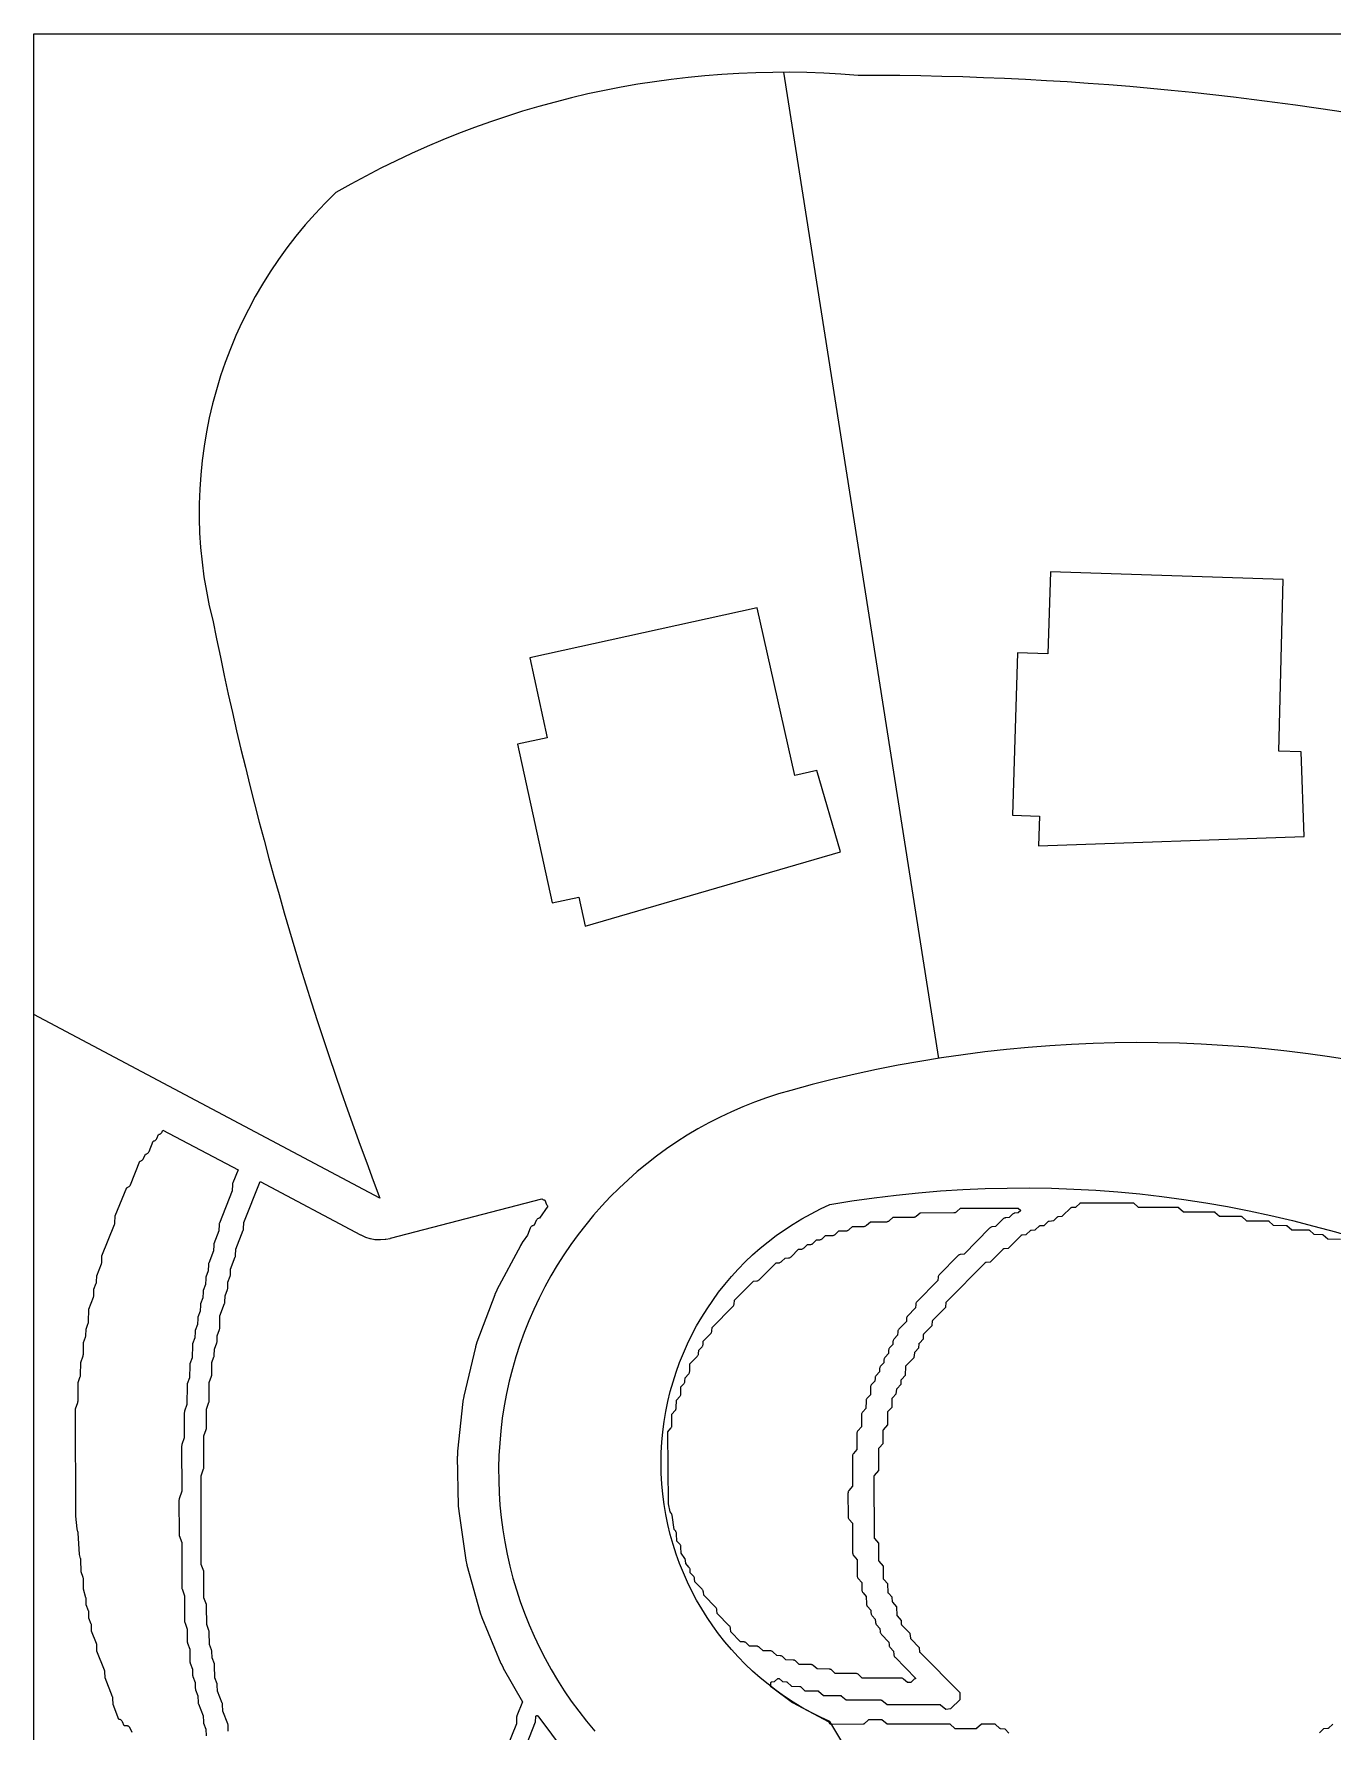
# Model space of a CAD drawing. Header units: inches. Extents: x 36 to 80.3, y 17.3 to 55.9.
# Drawn here: x 36.25 to 43.89, y 45.91 to 55.9 of the extents above; entities that cross this region are included whole.
import ezdxf

# ---------------------------------------------------------------- set-up
doc = ezdxf.new("R2010")
doc.units = ezdxf.units.IN
for name, color, linetype, lineweight in [('01_ORIGINAL_CAD', 7, 'Continuous', 20), ('02_APPROVED_PDF_OUTLINES', 7, 'Continuous', 15), ('03_ADDED_AREAS_SAME_COMPOSITION', 7, 'Continuous', 15)]:
    doc.layers.add(name, color=color, linetype=linetype, lineweight=lineweight)

msp = doc.modelspace()

# ---------------------------------------------------------------- linework, layer by layer
at = {"layer": '01_ORIGINAL_CAD'}
for p, q in [((36.2477, 17.9065), (36.2477, 55.9005)), ((36.2477, 55.9005), (71.4416, 55.9005))]:
    msp.add_line(p, q, dxfattribs=at)
for points in [[(40.658, 55.6747), (41.5689, 49.8714)], [(38.2837, 49.0494), (36.2477, 50.1288)]]:
    msp.add_lwpolyline(points, dxfattribs=at)
for points in [[(43.5718, 51.6796), (43.5984, 52.6902), (42.2296, 52.7344), (42.214, 52.2523), (42.0351, 52.2581), (42.0043, 51.3028), (42.1635, 51.2977), (42.1578, 51.1228), (43.7211, 51.1773), (43.7037, 51.6754)], [(40.7246, 51.5368), (40.5022, 52.5229), (39.1644, 52.2296), (39.2677, 51.7585), (39.0929, 51.7202), (39.2976, 50.7865), (39.4532, 50.8207), (39.4906, 50.6498), (40.9926, 51.0865), (40.8535, 51.565)]]:
    msp.add_lwpolyline(points, close=True, dxfattribs=at)
msp.add_lwpolyline([(44.2832, 37.0838, 0.090917), (40.9305, 45.9685, -0.652582), (40.9305, 49.0108, -0.158741), (45.0035, 48.4251, -0.098355), (47.824, 46.2028), (47.7547, 46.078)], format="xyb", dxfattribs=at)
for centre, radius, start, end in [((40.658, 50.423), 5.2517, 85.21424, 120.09559), ((41.1392, 37.3172), 18.3391, 65.56223, 90.13436), ((39.8129, 53.0888), 2.5932, 133.60148, 194.27526), ((57.9109, 56.5712), 21.0192, 191.3089, 200.96844), ((42.751, 42.3398), 7.6238, 44.22889, 105.60472), ((41.3118, 47.4341), 2.3302, 105.21607, 220.77153)]:
    msp.add_arc(centre, radius, start, end, dxfattribs=at)
at = {"layer": '02_APPROVED_PDF_OUTLINES'}
msp.add_lwpolyline([(41.4373, 46.2217), (41.436, 46.2214), (41.4329, 46.2204), (41.4299, 46.219), (41.4272, 46.2171), (41.4248, 46.215), (41.4077, 46.198), (41.3869, 46.198), (41.3641, 46.2182), (41.3618, 46.2201), (41.3592, 46.2216), (41.3564, 46.2229), (41.3536, 46.2238), (41.3506, 46.2243), (41.3476, 46.2245), (41.1215, 46.2246), (41.0987, 46.2448), (41.0963, 46.2467), (41.0937, 46.2483), (41.091, 46.2495), (41.0881, 46.2504), (41.0851, 46.2509), (41.0821, 46.2511), (40.9626, 46.2513), (40.9428, 46.2701), (40.9404, 46.2721), (40.9378, 46.2738), (40.935, 46.2751), (40.9321, 46.2761), (40.929, 46.2767), (40.9259, 46.277), (40.8561, 46.278), (40.8331, 46.2983), (40.8307, 46.3002), (40.8282, 46.3017), (40.8254, 46.303), (40.8226, 46.3039), (40.8196, 46.3044), (40.8166, 46.3046), (40.7502, 46.3048), (40.7303, 46.3237), (40.728, 46.3256), (40.7254, 46.3273), (40.7226, 46.3286), (40.7197, 46.3296), (40.7167, 46.3302), (40.7137, 46.3305), (40.671, 46.3314), (40.6536, 46.3486), (40.651, 46.3509), (40.6481, 46.3528), (40.645, 46.3542), (40.6417, 46.3552), (40.6382, 46.3558), (40.6183, 46.3576), (40.5975, 46.3772), (40.5951, 46.3792), (40.5926, 46.3809), (40.5898, 46.3822), (40.5869, 46.3832), (40.5839, 46.3838), (40.5808, 46.3841), (40.5374, 46.385), (40.5144, 46.4054), (40.512, 46.4073), (40.5094, 46.4088), (40.5067, 46.4101), (40.5039, 46.411), (40.5009, 46.4115), (40.4979, 46.4117), (40.458, 46.4119), (40.4381, 46.4308), (40.4354, 46.4331), (40.4323, 46.4349), (40.429, 46.4363), (40.4256, 46.4372), (40.422, 46.4376), (40.4057, 46.4383), (40.3479, 46.4966), (40.3462, 46.5166), (40.3456, 46.52), (40.3446, 46.5233), (40.3432, 46.5264), (40.3413, 46.5293), (40.3391, 46.5319), (40.2681, 46.6039), (40.2663, 46.6239), (40.2658, 46.6273), (40.2648, 46.6306), (40.2634, 46.6337), (40.2615, 46.6366), (40.2592, 46.6392), (40.1883, 46.7112), (40.1865, 46.7312), (40.186, 46.7346), (40.185, 46.7379), (40.1835, 46.741), (40.1817, 46.7439), (40.1794, 46.7465), (40.1355, 46.7912), (40.1347, 46.808), (40.1343, 46.8115), (40.1334, 46.8149), (40.132, 46.8182), (40.1302, 46.8212), (40.128, 46.8239), (40.1088, 46.8445), (40.1081, 46.8617), (40.1077, 46.8652), (40.1068, 46.8686), (40.1054, 46.8718), (40.1036, 46.8749), (40.1014, 46.8776), (40.0822, 46.8982), (40.0814, 46.9153), (40.081, 46.9188), (40.0801, 46.9222), (40.0788, 46.9254), (40.077, 46.9284), (40.0557, 46.9593), (40.0547, 46.9954), (40.0545, 46.9984), (40.0538, 47.0013), (40.0529, 47.0042), (40.0516, 47.0069), (40.05, 47.0094), (40.0481, 47.0117), (40.0307, 47.0304), (40.0289, 47.0735), (40.0285, 47.0766), (40.0278, 47.0796), (40.0268, 47.0825), (40.0253, 47.0853), (40.0236, 47.0878), (40.0144, 47.0995), (40.0019, 47.1835), (40.0012, 47.1864), (40.0003, 47.1892), (39.999, 47.1919), (39.9974, 47.1944), (39.9908, 47.2035), (39.9807, 47.2488), (39.9771, 47.6735), (39.9951, 47.6944), (39.9972, 47.6973), (39.9989, 47.7004), (40.0001, 47.7037), (40.0009, 47.7072), (40.0011, 47.7107), (40.0013, 47.7782), (40.02, 47.7983), (40.0219, 47.8007), (40.0235, 47.8032), (40.0248, 47.806), (40.0258, 47.8088), (40.0264, 47.8118), (40.0266, 47.8148), (40.0275, 47.859), (40.0477, 47.8823), (40.0499, 47.8851), (40.0516, 47.8882), (40.0528, 47.8915), (40.0536, 47.895), (40.0539, 47.8986), (40.054, 47.9389), (40.071, 47.9564), (40.0732, 47.959), (40.075, 47.9619), (40.0765, 47.965), (40.0774, 47.9683), (40.078, 47.9717), (40.0797, 47.9921), (40.0992, 48.0131), (40.1011, 48.0154), (40.1027, 48.018), (40.104, 48.0207), (40.105, 48.0236), (40.1056, 48.0266), (40.1059, 48.0296), (40.1067, 48.0729), (40.1502, 48.1174), (40.1525, 48.1201), (40.1543, 48.123), (40.1558, 48.1261), (40.1568, 48.1294), (40.1573, 48.1328), (40.159, 48.1532), (40.1785, 48.1742), (40.1807, 48.1769), (40.1825, 48.18), (40.1839, 48.1832), (40.1848, 48.1867), (40.1852, 48.1902), (40.1858, 48.207), (40.2296, 48.2517), (40.2319, 48.2543), (40.2337, 48.2572), (40.2351, 48.2604), (40.2361, 48.2637), (40.2367, 48.2671), (40.2383, 48.287), (40.3601, 48.4105), (40.3622, 48.4129), (40.364, 48.4156), (40.3654, 48.4185), (40.3665, 48.4215), (40.3671, 48.4247), (40.3703, 48.4476), (40.4817, 48.5607), (40.5013, 48.5624), (40.5047, 48.563), (40.5081, 48.564), (40.5112, 48.5655), (40.5141, 48.5674), (40.5168, 48.5697), (40.6138, 48.6677), (40.6301, 48.6684), (40.6336, 48.6688), (40.6371, 48.6697), (40.6403, 48.6711), (40.6434, 48.673), (40.6462, 48.6753), (40.6668, 48.695), (40.6868, 48.6968), (40.6903, 48.6973), (40.6936, 48.6983), (40.6967, 48.6998), (40.6997, 48.7017), (40.7023, 48.704), (40.7463, 48.7483), (40.7626, 48.749), (40.7662, 48.7494), (40.7696, 48.7503), (40.7729, 48.7518), (40.776, 48.7536), (40.7787, 48.7559), (40.7989, 48.7751), (40.8157, 48.7759), (40.8192, 48.7763), (40.8227, 48.7772), (40.826, 48.7786), (40.829, 48.7805), (40.8318, 48.7828), (40.8524, 48.8025), (40.8724, 48.8043), (40.8758, 48.8048), (40.8792, 48.8058), (40.8823, 48.8073), (40.8852, 48.8092), (40.8878, 48.8114), (40.9049, 48.8285), (40.9445, 48.8288), (40.9475, 48.829), (40.9504, 48.8295), (40.9533, 48.8304), (40.956, 48.8317), (40.9586, 48.8333), (40.9609, 48.8351), (40.9839, 48.8556), (41.0273, 48.8566), (41.0304, 48.8568), (41.0334, 48.8574), (41.0363, 48.8584), (41.039, 48.8598), (41.0416, 48.8615), (41.044, 48.8634), (41.0638, 48.8823), (41.1301, 48.8826), (41.1331, 48.8828), (41.1361, 48.8833), (41.139, 48.8843), (41.1417, 48.8855), (41.1443, 48.8871), (41.1467, 48.8889), (41.1694, 48.9092), (41.2628, 48.9095), (41.2658, 48.9097), (41.2688, 48.9103), (41.2716, 48.9112), (41.2744, 48.9124), (41.277, 48.914), (41.2793, 48.9159), (41.3021, 48.9361), (41.422, 48.9365), (41.425, 48.9367), (41.428, 48.9372), (41.4308, 48.9381), (41.4336, 48.9394), (41.4362, 48.941), (41.4385, 48.9428), (41.4613, 48.9631), (41.6608, 48.9635), (41.6638, 48.9637), (41.6668, 48.9643), (41.6697, 48.9652), (41.6724, 48.9664), (41.675, 48.968), (41.6774, 48.9699), (41.7001, 48.9901), (42.0394, 48.9903), (42.0532, 48.9766), (42.0386, 48.9621), (42.0189, 48.9603), (42.0155, 48.9598), (42.0122, 48.9587), (42.009, 48.9573), (42.0061, 48.9554), (42.0035, 48.9531), (41.9855, 48.9352), (41.9659, 48.9334), (41.9624, 48.9329), (41.9591, 48.9318), (41.9559, 48.9304), (41.953, 48.9284), (41.9504, 48.9262), (41.906, 48.8815), (41.8864, 48.8797), (41.8829, 48.8791), (41.8796, 48.8781), (41.8764, 48.8766), (41.8735, 48.8747), (41.8708, 48.8724), (41.7199, 48.7197), (41.6972, 48.7165), (41.6941, 48.7158), (41.691, 48.7147), (41.6881, 48.7132), (41.6854, 48.7114), (41.683, 48.7092), (41.5752, 48.5995), (41.5729, 48.5969), (41.5711, 48.594), (41.5696, 48.5908), (41.5686, 48.5875), (41.5681, 48.5841), (41.5664, 48.5641), (41.4428, 48.4384), (41.4405, 48.4358), (41.4386, 48.4328), (41.4372, 48.4297), (41.4362, 48.4264), (41.4357, 48.423), (41.434, 48.4028), (41.3882, 48.355), (41.3863, 48.3527), (41.3846, 48.3502), (41.3833, 48.3475), (41.3823, 48.3447), (41.3816, 48.3417), (41.3813, 48.3387), (41.3806, 48.322), (41.3369, 48.2772), (41.3346, 48.2746), (41.3328, 48.2717), (41.3313, 48.2686), (41.3303, 48.2653), (41.3298, 48.2618), (41.3281, 48.2415), (41.3086, 48.2205), (41.3064, 48.2177), (41.3046, 48.2147), (41.3032, 48.2114), (41.3023, 48.208), (41.3019, 48.2045), (41.3012, 48.1873), (41.2821, 48.1668), (41.2799, 48.164), (41.2781, 48.161), (41.2768, 48.1577), (41.2759, 48.1543), (41.2755, 48.1508), (41.2748, 48.1336), (41.2557, 48.1131), (41.2535, 48.1103), (41.2517, 48.1073), (41.2503, 48.104), (41.2494, 48.1006), (41.249, 48.0971), (41.2483, 48.0799), (41.2293, 48.0594), (41.227, 48.0566), (41.2252, 48.0536), (41.2239, 48.0503), (41.223, 48.0469), (41.2226, 48.0434), (41.2219, 48.0262), (41.2028, 48.0057), (41.2006, 48.0029), (41.1988, 47.9999), (41.1974, 47.9966), (41.1966, 47.9932), (41.1962, 47.9897), (41.1955, 47.9725), (41.1764, 47.952), (41.1745, 47.9496), (41.1728, 47.9471), (41.1715, 47.9443), (41.1706, 47.9414), (41.1699, 47.9385), (41.1697, 47.9354), (41.1689, 47.8918), (41.15, 47.8714), (41.1481, 47.8691), (41.1464, 47.8665), (41.1451, 47.8638), (41.1442, 47.8609), (41.1436, 47.8579), (41.1433, 47.8549), (41.1425, 47.8112), (41.1236, 47.7909), (41.1217, 47.7885), (41.12, 47.7859), (41.1187, 47.7832), (41.1177, 47.7802), (41.1171, 47.7772), (41.1169, 47.7742), (41.1161, 47.7033), (41.0959, 47.6801), (41.0937, 47.6773), (41.092, 47.6741), (41.0908, 47.6708), (41.09, 47.6673), (41.0897, 47.6637), (41.0897, 47.569), (41.0696, 47.5459), (41.0674, 47.543), (41.0657, 47.5399), (41.0645, 47.5365), (41.0637, 47.533), (41.0635, 47.5295), (41.0635, 47.3536), (41.0425, 47.3275), (41.0406, 47.3247), (41.039, 47.3217), (41.0379, 47.3184), (41.0373, 47.3151), (41.037, 47.3117), (41.0376, 47.1746), (41.0379, 47.1711), (41.0386, 47.1676), (41.0399, 47.1642), (41.0416, 47.1611), (41.0438, 47.1583), (41.0639, 47.1352), (41.0645, 46.9599), (41.0648, 46.9564), (41.0656, 46.9529), (41.0668, 46.9495), (41.0686, 46.9464), (41.0707, 46.9436), (41.0909, 46.9205), (41.0913, 46.8257), (41.0916, 46.8222), (41.0924, 46.8187), (41.0936, 46.8154), (41.0954, 46.8122), (41.0975, 46.8094), (41.1179, 46.7861), (41.1189, 46.742), (41.1191, 46.739), (41.1198, 46.736), (41.1207, 46.7331), (41.122, 46.7304), (41.1237, 46.7278), (41.1256, 46.7255), (41.1446, 46.7052), (41.1456, 46.6615), (41.1458, 46.6585), (41.1465, 46.6555), (41.1474, 46.6526), (41.1487, 46.6499), (41.1504, 46.6473), (41.1523, 46.645), (41.1715, 46.6244), (41.1722, 46.6073), (41.1727, 46.6038), (41.1735, 46.6004), (41.1749, 46.5971), (41.1767, 46.5941), (41.1789, 46.5913), (41.1981, 46.5708), (41.1989, 46.5536), (41.1993, 46.5501), (41.2002, 46.5467), (41.2016, 46.5434), (41.2034, 46.5404), (41.2056, 46.5377), (41.2252, 46.5167), (41.227, 46.4963), (41.2275, 46.4929), (41.2285, 46.4896), (41.23, 46.4865), (41.2318, 46.4836), (41.2341, 46.481), (41.278, 46.4363), (41.2788, 46.4195), (41.2792, 46.416), (41.2801, 46.4126), (41.2815, 46.4093), (41.2833, 46.4063), (41.2855, 46.4035), (41.3051, 46.3825), (41.3069, 46.3622), (41.3074, 46.3588), (41.3084, 46.3554), (41.3099, 46.3523), (41.3117, 46.3494), (41.314, 46.3468), (41.4373, 46.2221)], close=True, dxfattribs=at)
for points in [[(41.9843, 45.9008), (41.9613, 45.9235), (41.9348, 45.9258), (41.9342, 45.9259), (41.9336, 45.9261), (41.933, 45.9263), (41.9324, 45.9266), (41.9319, 45.9269), (41.9314, 45.9273), (41.9032, 45.9523), (41.8222, 45.9523), (41.7941, 45.9272), (41.7936, 45.9268), (41.7931, 45.9265), (41.7925, 45.9262), (41.792, 45.926), (41.7914, 45.9258), (41.7907, 45.9257), (41.7901, 45.9257), (41.6699, 45.9256), (41.6693, 45.9257), (41.6687, 45.9257), (41.6681, 45.9259), (41.6675, 45.9261), (41.6669, 45.9264), (41.6664, 45.9267), (41.6659, 45.9271), (41.6377, 45.9521), (41.2717, 45.9522), (41.2711, 45.9522), (41.2705, 45.9523), (41.27, 45.9524), (41.2694, 45.9526), (41.2689, 45.9529), (41.2684, 45.9532), (41.2679, 45.9535), (41.2367, 45.979), (41.1586, 45.9786), (41.1304, 45.9536), (41.13, 45.9532), (41.1294, 45.9528), (41.1289, 45.9526), (41.1283, 45.9523), (41.1277, 45.9522), (41.1271, 45.9521), (41.1265, 45.9521), (40.9367, 45.9519), (40.9361, 45.9519), (40.9356, 45.952), (40.935, 45.9521), (40.9345, 45.9523), (40.934, 45.9526), (40.9335, 45.9528), (40.933, 45.9532), (40.9326, 45.9535), (40.9322, 45.954), (40.9318, 45.9544), (40.9315, 45.9549), (40.9262, 45.964), (40.7118, 46.0777), (40.7111, 46.0782), (40.5863, 46.1699), (40.5859, 46.1703), (40.5855, 46.1706), (40.5851, 46.1711), (40.5848, 46.1715), (40.5845, 46.172), (40.5843, 46.1725), (40.5841, 46.1731), (40.584, 46.1736), (40.5839, 46.1742), (40.5839, 46.1747), (40.5838, 46.196), (40.5838, 46.1966), (40.5839, 46.1972), (40.5841, 46.1978), (40.5843, 46.1984), (40.5846, 46.1989), (40.5849, 46.1994), (40.5852, 46.1999), (40.5856, 46.2004), (40.5861, 46.2008), (40.5866, 46.2011), (40.5871, 46.2014), (40.5877, 46.2016), (40.5882, 46.2018), (40.5888, 46.202), (40.5894, 46.202), (40.6046, 46.2031), (40.6238, 46.221), (40.6242, 46.2214), (40.6247, 46.2217), (40.6252, 46.222), (40.6258, 46.2222), (40.6264, 46.2224), (40.627, 46.2225), (40.6275, 46.2226), (40.6281, 46.2226), (40.6287, 46.2225), (40.6293, 46.2224), (40.6299, 46.2222), (40.6305, 46.222), (40.631, 46.2217), (40.6315, 46.2214), (40.6319, 46.221), (40.6511, 46.2031), (40.675, 46.2021), (40.6756, 46.2021), (40.6762, 46.2019), (40.6768, 46.2018), (40.6773, 46.2015), (40.6779, 46.2012), (40.6784, 46.2009), (40.6788, 46.2005), (40.7042, 46.1764), (40.7545, 46.1753), (40.7551, 46.1753), (40.7556, 46.1752), (40.7562, 46.1751), (40.7567, 46.1749), (40.7572, 46.1747), (40.7577, 46.1744), (40.7581, 46.1741), (40.7585, 46.1737), (40.7839, 46.1496), (40.8607, 46.1486), (40.8613, 46.1485), (40.8619, 46.1484), (40.8625, 46.1483), (40.8631, 46.1481), (40.8636, 46.1478), (40.8641, 46.1474), (40.8646, 46.1471), (40.8928, 46.122), (40.9934, 46.1218), (40.994, 46.1218), (40.9946, 46.1217), (40.9952, 46.1215), (40.9958, 46.1213), (40.9964, 46.121), (40.9969, 46.1207), (40.9974, 46.1203), (41.0256, 46.0953), (41.2324, 46.0952), (41.2329, 46.0951), (41.2335, 46.0951), (41.2341, 46.0949), (41.2346, 46.0947), (41.2352, 46.0945), (41.2357, 46.0942), (41.2362, 46.0938), (41.2673, 46.0684), (41.5775, 46.0686), (41.5781, 46.0686), (41.5786, 46.0685), (41.5792, 46.0683), (41.5798, 46.0681), (41.5803, 46.0679), (41.5808, 46.0676), (41.5813, 46.0672), (41.6123, 46.0419), (41.6426, 46.0442), (41.6964, 46.0987), (41.6963, 46.1372), (41.4612, 46.3747), (41.4608, 46.3752), (41.4604, 46.3757), (41.4601, 46.3762), (41.4598, 46.3768), (41.4596, 46.3774), (41.4595, 46.378), (41.4594, 46.3787), (41.4584, 46.4028), (41.4079, 46.4552), (41.4075, 46.4557), (41.4071, 46.4562), (41.4069, 46.4567), (41.4066, 46.4572), (41.4064, 46.4577), (41.4063, 46.4583), (41.4062, 46.4589), (41.4039, 46.4857), (41.3547, 46.5357), (41.3543, 46.5361), (41.3539, 46.5367), (41.3536, 46.5372), (41.3533, 46.5378), (41.3531, 46.5384), (41.353, 46.539), (41.353, 46.5396), (41.3519, 46.5638), (41.3279, 46.5895), (41.3275, 46.5899), (41.3272, 46.5904), (41.3269, 46.591), (41.3266, 46.5916), (41.3265, 46.5922), (41.3264, 46.5928), (41.3263, 46.5934), (41.3251, 46.6443), (41.3012, 46.67), (41.3009, 46.6704), (41.3005, 46.6709), (41.3002, 46.6713), (41.3, 46.6719), (41.2998, 46.6724), (41.2997, 46.673), (41.2996, 46.6735), (41.2973, 46.7003), (41.2747, 46.7235), (41.2743, 46.7239), (41.274, 46.7244), (41.2737, 46.7249), (41.2734, 46.7254), (41.2732, 46.7259), (41.2731, 46.7265), (41.273, 46.727), (41.273, 46.7276), (41.2718, 46.7785), (41.2479, 46.8041), (41.2475, 46.8045), (41.2472, 46.805), (41.2469, 46.8055), (41.2467, 46.806), (41.2465, 46.8065), (41.2464, 46.8071), (41.2463, 46.8076), (41.2463, 46.8082), (41.2458, 46.8832), (41.221, 46.9116), (41.2206, 46.9121), (41.2203, 46.9126), (41.22, 46.9131), (41.2198, 46.9137), (41.2196, 46.9143), (41.2195, 46.9149), (41.2195, 46.9155), (41.219, 47.0174), (41.1942, 47.0458), (41.1938, 47.0463), (41.1935, 47.0468), (41.1932, 47.0473), (41.193, 47.0479), (41.1928, 47.0485), (41.1927, 47.0491), (41.1927, 47.0497), (41.192, 47.4131), (41.1921, 47.4138), (41.1921, 47.4144), (41.1923, 47.415), (41.1925, 47.4155), (41.1928, 47.4161), (41.1931, 47.4166), (41.1935, 47.4171), (41.2182, 47.4455), (41.2183, 47.5742), (41.2183, 47.5748), (41.2184, 47.5753), (41.2185, 47.5759), (41.2187, 47.5764), (41.2189, 47.5769), (41.2192, 47.5774), (41.2195, 47.5779), (41.2199, 47.5783), (41.2437, 47.6039), (41.2446, 47.6817), (41.2446, 47.6823), (41.2447, 47.6829), (41.2449, 47.6834), (41.2451, 47.684), (41.2454, 47.6846), (41.2457, 47.6851), (41.2461, 47.6855), (41.2708, 47.714), (41.2709, 47.789), (41.271, 47.7895), (41.271, 47.7901), (41.2712, 47.7906), (41.2714, 47.7912), (41.2716, 47.7917), (41.2719, 47.7922), (41.2722, 47.7926), (41.2725, 47.7931), (41.2963, 47.8187), (41.2973, 47.8696), (41.2974, 47.8702), (41.2975, 47.8708), (41.2976, 47.8713), (41.2978, 47.8718), (41.298, 47.8723), (41.2983, 47.8728), (41.2987, 47.8733), (41.299, 47.8737), (41.3215, 47.8969), (41.3238, 47.9237), (41.3239, 47.9243), (41.324, 47.9248), (41.3242, 47.9254), (41.3244, 47.9259), (41.3247, 47.9264), (41.325, 47.9269), (41.3254, 47.9273), (41.3492, 47.953), (41.3502, 47.9772), (41.3503, 47.9778), (41.3504, 47.9784), (41.3506, 47.9789), (41.3508, 47.9795), (41.3511, 47.98), (41.3514, 47.9805), (41.3518, 47.981), (41.3756, 48.0066), (41.3766, 48.0576), (41.3766, 48.0581), (41.3767, 48.0587), (41.3769, 48.0592), (41.3771, 48.0598), (41.3773, 48.0603), (41.3776, 48.0608), (41.3779, 48.0612), (41.3783, 48.0617), (41.4273, 48.1117), (41.4296, 48.1385), (41.4296, 48.1391), (41.4298, 48.1396), (41.4299, 48.1402), (41.4302, 48.1407), (41.4305, 48.1412), (41.4308, 48.1417), (41.4311, 48.1421), (41.455, 48.1678), (41.456, 48.192), (41.456, 48.1926), (41.4562, 48.1932), (41.4563, 48.1937), (41.4566, 48.1943), (41.4569, 48.1948), (41.4572, 48.1953), (41.4576, 48.1958), (41.4814, 48.2215), (41.4824, 48.2457), (41.4825, 48.2463), (41.4826, 48.2469), (41.4828, 48.2475), (41.4831, 48.2481), (41.4834, 48.2486), (41.4837, 48.2491), (41.4841, 48.2496), (41.5331, 48.2997), (41.5354, 48.3265), (41.5355, 48.3271), (41.5356, 48.3276), (41.5358, 48.3282), (41.536, 48.3287), (41.5363, 48.3293), (41.5367, 48.3297), (41.5371, 48.3302), (41.6126, 48.4071), (41.6148, 48.4339), (41.6149, 48.4345), (41.615, 48.4351), (41.6152, 48.4356), (41.6155, 48.4362), (41.6158, 48.4367), (41.6161, 48.4372), (41.6165, 48.4376), (41.8462, 48.6705), (41.8467, 48.6709), (41.8471, 48.6713), (41.8477, 48.6716), (41.8482, 48.6718), (41.8488, 48.672), (41.8494, 48.6722), (41.85, 48.6723), (41.8764, 48.6746), (41.9523, 48.7511), (41.9527, 48.7515), (41.9532, 48.7519), (41.9537, 48.7522), (41.9542, 48.7524), (41.9548, 48.7526), (41.9554, 48.7528), (41.956, 48.7529), (41.9825, 48.7552), (42.0583, 48.8317), (42.0587, 48.8321), (42.0591, 48.8324), (42.0596, 48.8327), (42.0601, 48.833), (42.0606, 48.8332), (42.0612, 48.8333), (42.0617, 48.8334), (42.0623, 48.8335), (42.0861, 48.8346), (42.1114, 48.8587), (42.1119, 48.8591), (42.1124, 48.8595), (42.1129, 48.8598), (42.1135, 48.86), (42.1141, 48.8602), (42.1147, 48.8603), (42.1153, 48.8604), (42.1391, 48.8614), (42.1645, 48.8856), (42.1649, 48.886), (42.1654, 48.8863), (42.166, 48.8866), (42.1666, 48.8869), (42.1671, 48.8871), (42.1677, 48.8872), (42.1683, 48.8872), (42.1922, 48.8883), (42.2175, 48.9125), (42.218, 48.9128), (42.2184, 48.9132), (42.2189, 48.9135), (42.2194, 48.9137), (42.22, 48.9139), (42.2205, 48.914), (42.2211, 48.9141), (42.2476, 48.9165), (42.2705, 48.9393), (42.2709, 48.9396), (42.2713, 48.94), (42.2718, 48.9402), (42.2723, 48.9405), (42.2728, 48.9407), (42.2733, 48.9408), (42.2739, 48.9409), (42.2744, 48.941), (42.2982, 48.9421), (42.35, 48.993), (42.3505, 48.9934), (42.351, 48.9938), (42.3515, 48.9941), (42.3521, 48.9944), (42.3527, 48.9945), (42.3533, 48.9947), (42.354, 48.9947), (42.3778, 48.9958), (42.4031, 49.02), (42.4036, 49.0203), (42.404, 49.0207), (42.4045, 49.021), (42.405, 49.0212), (42.4056, 49.0214), (42.4061, 49.0215), (42.4067, 49.0216), (42.4073, 49.0216), (42.7133, 49.0218), (42.7139, 49.0218), (42.7145, 49.0217), (42.7151, 49.0216), (42.7157, 49.0213), (42.7162, 49.0211), (42.7168, 49.0207), (42.7173, 49.0203), (42.7455, 48.9953), (42.9788, 48.9952), (42.9794, 48.9952), (42.98, 48.9951), (42.9806, 48.9949), (42.9812, 48.9947), (42.9817, 48.9944), (42.9823, 48.9941), (42.9827, 48.9937), (43.011, 48.9687), (43.1912, 48.9685), (43.1918, 48.9685), (43.1924, 48.9684), (43.193, 48.9682), (43.1936, 48.968), (43.1941, 48.9677), (43.1947, 48.9674), (43.1952, 48.967), (43.2234, 48.942), (43.3505, 48.9418), (43.3511, 48.9418), (43.3517, 48.9417), (43.3523, 48.9415), (43.3529, 48.9413), (43.3535, 48.941), (43.354, 48.9407), (43.3545, 48.9403), (43.3827, 48.9153), (43.5098, 48.9151), (43.5104, 48.9151), (43.5109, 48.915), (43.5115, 48.9148), (43.512, 48.9147), (43.5125, 48.9144), (43.513, 48.9141), (43.5135, 48.9138), (43.5139, 48.9134), (43.5393, 48.8894), (43.6161, 48.8883), (43.6167, 48.8883), (43.6173, 48.8882), (43.6179, 48.888), (43.6185, 48.8878), (43.619, 48.8875), (43.6195, 48.8872), (43.62, 48.8868), (43.6482, 48.8618), (43.7488, 48.8616), (43.7494, 48.8616), (43.7499, 48.8615), (43.7505, 48.8613), (43.751, 48.8612), (43.7515, 48.8609), (43.752, 48.8606), (43.7525, 48.8603), (43.7529, 48.8599), (43.7783, 48.8359), (43.8286, 48.8348), (43.8292, 48.8348), (43.8298, 48.8347), (43.8304, 48.8345), (43.831, 48.8343), (43.8315, 48.834), (43.832, 48.8337), (43.8325, 48.8333), (43.8607, 48.8083), (43.9347, 48.808)], [(43.8901, 45.9531), (43.8647, 45.9289), (43.8643, 45.9285), (43.8638, 45.9282), (43.8633, 45.9279), (43.8628, 45.9277), (43.8622, 45.9275), (43.8617, 45.9274), (43.8611, 45.9273), (43.8346, 45.9249), (43.8118, 45.9021)]]:
    msp.add_lwpolyline(points, dxfattribs=at)
at = {"layer": '03_ADDED_AREAS_SAME_COMPOSITION'}
for points in [[(36.8256, 45.9039), (36.8142, 45.9289), (36.8127, 45.9317), (36.8109, 45.9342), (36.8088, 45.9366), (36.8064, 45.9386), (36.8038, 45.9403), (36.801, 45.9417), (36.798, 45.9427), (36.7949, 45.9433), (36.7918, 45.9435), (36.7785, 45.9437), (36.7689, 45.9663), (36.7674, 45.9692), (36.7655, 45.9719), (36.7633, 45.9744), (36.7608, 45.9765), (36.758, 45.9783), (36.755, 45.9797), (36.7518, 45.9807), (36.7486, 45.9813), (36.748, 45.9813), (36.7131, 46.0681), (36.7118, 46.1061), (36.7115, 46.109), (36.7109, 46.1118), (36.71, 46.1145), (36.6658, 46.225), (36.6644, 46.263), (36.6641, 46.2659), (36.6635, 46.2687), (36.6626, 46.2714), (36.6184, 46.3819), (36.6171, 46.4199), (36.6168, 46.4228), (36.6162, 46.4256), (36.6153, 46.4283), (36.5869, 46.4994), (36.5863, 46.5334), (36.5861, 46.5362), (36.5855, 46.5391), (36.5847, 46.5418), (36.5711, 46.5776), (36.5705, 46.6119), (36.5703, 46.6147), (36.5697, 46.6175), (36.5689, 46.6203), (36.5553, 46.6561), (36.5547, 46.6903), (36.5544, 46.6935), (36.5538, 46.6966), (36.5395, 46.7476), (36.5389, 46.8079), (36.5387, 46.8108), (36.5381, 46.8136), (36.5373, 46.8164), (36.5248, 46.8495), (36.5235, 46.9217), (36.5232, 46.9253), (36.5224, 46.9288), (36.5155, 46.9505), (36.5076, 47.0797), (36.5073, 47.0825), (36.5066, 47.0853), (36.5016, 47.1022), (36.495, 47.1762), (36.4928, 47.8095), (36.5057, 47.8464), (36.5064, 47.8491), (36.5069, 47.8519), (36.5071, 47.8546), (36.5071, 47.9631), (36.5206, 47.9988), (36.5215, 48.0016), (36.522, 48.0045), (36.5222, 48.0074), (36.5228, 48.081), (36.5369, 48.1211), (36.5377, 48.1238), (36.5382, 48.1266), (36.5383, 48.1294), (36.5384, 48.1984), (36.5509, 48.2302), (36.5518, 48.2329), (36.5524, 48.2357), (36.5527, 48.2385), (36.554, 48.2768), (36.5676, 48.3129), (36.5684, 48.3157), (36.569, 48.3186), (36.5692, 48.3215), (36.5697, 48.3946), (36.598, 48.4657), (36.5989, 48.4684), (36.5995, 48.4712), (36.5997, 48.4741), (36.601, 48.5123), (36.6146, 48.5484), (36.6155, 48.5512), (36.616, 48.554), (36.6162, 48.5568), (36.6168, 48.5908), (36.6451, 48.6621), (36.646, 48.6648), (36.6465, 48.6676), (36.6468, 48.6704), (36.6481, 48.7084), (36.7225, 48.8943), (36.7237, 48.8982), (36.7242, 48.9022), (36.7265, 48.9438), (36.7935, 49.1112), (36.7976, 49.1121), (36.8009, 49.1131), (36.8041, 49.1145), (36.807, 49.1164), (36.8097, 49.1186), (36.812, 49.1212), (36.8139, 49.1241), (36.8154, 49.1272), (36.8714, 49.2667), (36.872, 49.2667), (36.8753, 49.2673), (36.8784, 49.2683), (36.8814, 49.2697), (36.8842, 49.2715), (36.8867, 49.2737), (36.8889, 49.2761), (36.8908, 49.2788), (36.8923, 49.2818), (36.9032, 49.3075), (36.9077, 49.3085), (36.911, 49.3095), (36.9141, 49.311), (36.9171, 49.3128), (36.9197, 49.315), (36.922, 49.3176), (36.9239, 49.3205), (36.9254, 49.3236), (36.95, 49.3846), (36.9507, 49.3846), (36.9539, 49.3852), (36.957, 49.3862), (36.96, 49.3876), (36.9628, 49.3894), (36.9653, 49.3916), (36.9675, 49.394), (36.9694, 49.3967), (36.9709, 49.3997), (36.9812, 49.4238), (36.9821, 49.4239), (36.9854, 49.4245), (36.9885, 49.4255), (36.9915, 49.4269), (36.9943, 49.4287), (36.9968, 49.4309), (36.999, 49.4333), (37.0009, 49.436), (37.0023, 49.439), (37.0067, 49.4491), (37.4485, 49.2149), (37.4179, 49.138), (37.4169, 49.1353), (37.4164, 49.1324), (37.4161, 49.1296), (37.4148, 49.0916), (37.3393, 48.9024), (37.3384, 48.8996), (37.3378, 48.8968), (37.3376, 48.8939), (37.3362, 48.8558), (37.307, 48.7806), (37.3061, 48.7777), (37.3056, 48.7749), (37.3053, 48.7719), (37.3048, 48.7379), (37.2765, 48.6667), (37.2756, 48.664), (37.275, 48.6612), (37.2748, 48.6583), (37.2734, 48.6201), (37.2599, 48.584), (37.259, 48.5813), (37.2585, 48.5784), (37.2583, 48.5756), (37.2577, 48.5414), (37.2442, 48.5055), (37.2433, 48.5027), (37.2428, 48.4999), (37.2426, 48.4971), (37.242, 48.4628), (37.2285, 48.4269), (37.2276, 48.4242), (37.2271, 48.4214), (37.2269, 48.4185), (37.2263, 48.3843), (37.2128, 48.3484), (37.2119, 48.3457), (37.2114, 48.3429), (37.2112, 48.34), (37.2106, 48.3058), (37.1971, 48.2699), (37.1963, 48.2671), (37.1957, 48.2643), (37.1955, 48.2615), (37.195, 48.2272), (37.1814, 48.1914), (37.1806, 48.1885), (37.18, 48.1857), (37.1798, 48.1827), (37.1793, 48.1094), (37.1658, 48.0736), (37.1649, 48.0708), (37.1644, 48.0679), (37.1642, 48.065), (37.1636, 47.9916), (37.1501, 47.9558), (37.1493, 47.953), (37.1487, 47.9501), (37.1485, 47.9471), (37.148, 47.8343), (37.1338, 47.7942), (37.133, 47.7915), (37.1326, 47.7887), (37.1324, 47.7859), (37.1324, 47.6379), (37.1182, 47.5979), (37.1174, 47.5952), (37.117, 47.5924), (37.1168, 47.5896), (37.1169, 47.3236), (37.1024, 47.2791), (37.1015, 47.2752), (37.1011, 47.2713), (37.1015, 47.0708), (37.1016, 47.068), (37.1021, 47.0652), (37.1029, 47.0625), (37.1171, 47.0225), (37.1175, 46.7568), (37.1176, 46.754), (37.1181, 46.7512), (37.1189, 46.7485), (37.1331, 46.7086), (37.1334, 46.5606), (37.1335, 46.5578), (37.134, 46.555), (37.1348, 46.5523), (37.149, 46.5123), (37.1497, 46.4386), (37.1499, 46.4357), (37.1504, 46.4328), (37.1513, 46.43), (37.1648, 46.3943), (37.1655, 46.3209), (37.1657, 46.318), (37.1663, 46.3151), (37.1671, 46.3123), (37.1807, 46.2765), (37.1813, 46.2422), (37.1815, 46.2394), (37.1821, 46.2366), (37.1829, 46.2338), (37.1965, 46.198), (37.1971, 46.1638), (37.1974, 46.1609), (37.1979, 46.1581), (37.1988, 46.1554), (37.2124, 46.1193), (37.2138, 46.0811), (37.214, 46.0782), (37.2146, 46.0754), (37.2155, 46.0727), (37.2439, 46.0016), (37.2445, 45.9676), (37.2447, 45.9647), (37.2453, 45.9619), (37.2461, 45.9592), (37.2598, 45.9231), (37.2611, 45.8849)], [(37.3903, 45.9122), (37.3897, 45.9461), (37.3895, 45.9491), (37.3889, 45.952), (37.388, 45.9548), (37.3587, 46.0299), (37.3573, 46.068), (37.357, 46.0709), (37.3564, 46.0737), (37.3555, 46.0764), (37.3272, 46.1475), (37.3266, 46.1815), (37.3263, 46.1844), (37.3258, 46.1872), (37.3249, 46.1899), (37.3114, 46.2257), (37.3107, 46.299), (37.3105, 46.3019), (37.31, 46.3048), (37.3091, 46.3076), (37.2955, 46.3437), (37.2941, 46.3819), (37.2938, 46.3847), (37.2932, 46.3875), (37.2923, 46.3902), (37.2798, 46.422), (37.2791, 46.4952), (37.2789, 46.4981), (37.2783, 46.501), (37.2775, 46.5038), (37.264, 46.5395), (37.2637, 46.6479), (37.2636, 46.6507), (37.2631, 46.6535), (37.2623, 46.6562), (37.2481, 46.6962), (37.2478, 46.8441), (37.2477, 46.8469), (37.2472, 46.8497), (37.2464, 46.8524), (37.2322, 46.8924), (37.2318, 47.4152), (37.2459, 47.4552), (37.2467, 47.4579), (37.2472, 47.4607), (37.2473, 47.4635), (37.2474, 47.6505), (37.2608, 47.6862), (37.2617, 47.689), (37.2622, 47.6919), (37.2624, 47.6949), (37.263, 47.8077), (37.2771, 47.8478), (37.2779, 47.8505), (37.2784, 47.8533), (37.2785, 47.8561), (37.2786, 47.9645), (37.2921, 48.0002), (37.2929, 48.003), (37.2935, 48.0059), (37.2937, 48.0088), (37.2942, 48.082), (37.3068, 48.1139), (37.3076, 48.1166), (37.3082, 48.1193), (37.3085, 48.1222), (37.3098, 48.1604), (37.3234, 48.1965), (37.3242, 48.1992), (37.3248, 48.2021), (37.325, 48.2049), (37.3256, 48.2391), (37.3391, 48.275), (37.3399, 48.2778), (37.3405, 48.2807), (37.3407, 48.2837), (37.3412, 48.3568), (37.3695, 48.4279), (37.3704, 48.4306), (37.371, 48.4334), (37.3712, 48.4363), (37.3725, 48.4745), (37.3861, 48.5106), (37.387, 48.5134), (37.3875, 48.5162), (37.3877, 48.519), (37.3883, 48.5533), (37.4018, 48.5891), (37.4027, 48.5919), (37.4032, 48.5947), (37.4034, 48.5975), (37.404, 48.6316), (37.4322, 48.7028), (37.4331, 48.7055), (37.4337, 48.7083), (37.434, 48.7111), (37.4353, 48.7491), (37.4793, 48.8598), (37.4802, 48.8625), (37.4808, 48.8654), (37.4811, 48.8682), (37.4824, 48.9062), (37.5784, 49.146), (38.1689, 48.833), (38.1703, 48.8323), (38.1951, 48.821), (38.198, 48.8199), (38.224, 48.8118), (38.227, 48.8111), (38.2539, 48.8063), (38.2569, 48.8059), (38.2842, 48.8045), (38.2873, 48.8045), (38.3144, 48.8064), (38.3175, 48.8068), (38.3442, 48.8121), (38.3458, 48.8124), (39.2358, 49.0456), (39.2368, 49.0446), (39.2394, 49.0423), (39.2424, 49.0405), (39.2455, 49.0391), (39.2488, 49.0381), (39.2532, 49.0372), (39.2642, 49.0115), (39.2657, 49.0085), (39.2676, 49.0058), (39.2698, 49.0033), (39.2717, 49.0018), (39.2215, 48.9305), (39.2203, 48.9303), (39.2172, 48.9293), (39.2142, 48.928), (39.2114, 48.9262), (39.2089, 48.9242), (39.2067, 48.9218), (39.2048, 48.9192), (39.2033, 48.9163), (39.1907, 48.8888), (39.1859, 48.8877), (39.1826, 48.8867), (39.1794, 48.8853), (39.1765, 48.8834), (39.1739, 48.8812), (39.1716, 48.8786), (39.1696, 48.8757), (39.1681, 48.8726), (39.1516, 48.8312), (39.1259, 48.7948), (39.1251, 48.7935), (39.1106, 48.7699), (39.1098, 48.7686), (38.9721, 48.5088), (38.9714, 48.5074), (38.9599, 48.482), (38.9592, 48.4805), (38.8542, 48.202), (38.8537, 48.2005), (38.8455, 48.1737), (38.8451, 48.1722), (38.7764, 47.8826), (38.7761, 47.8811), (38.7714, 47.8535), (38.7711, 47.852), (38.7401, 47.5596), (38.7399, 47.558), (38.7388, 47.5304), (38.7387, 47.5288), (38.7446, 47.2371), (38.7446, 47.2355), (38.7469, 47.2081), (38.7471, 47.2066), (38.7891, 46.9189), (38.7894, 46.9173), (38.795, 46.8905), (38.7954, 46.889), (38.8729, 46.6087), (38.8733, 46.6072), (38.8823, 46.5812), (38.8829, 46.5798), (38.9951, 46.3104), (38.9958, 46.309), (39.008, 46.2842), (39.0087, 46.2828), (39.1224, 46.0846), (39.0892, 46.0012), (39.0883, 45.9984), (39.0877, 45.9956), (39.0874, 45.9928), (39.0861, 45.9548), (38.925, 45.552)], [(39.1233, 45.7768), (39.1989, 45.9659), (39.2007, 45.9979), (39.2008, 45.9985), (39.2009, 45.9991), (39.2011, 45.9996), (39.2013, 46.0002), (39.2016, 46.0007), (39.2019, 46.0012), (39.2023, 46.0016), (39.2027, 46.002), (39.2031, 46.0024), (39.2036, 46.0027), (39.2041, 46.003), (39.2047, 46.0032), (39.2052, 46.0034), (39.2058, 46.0035), (39.2064, 46.0036), (39.207, 46.0036), (39.2076, 46.0035), (39.2081, 46.0034), (39.2087, 46.0032), (39.2092, 46.003), (39.2098, 46.0027), (39.2102, 46.0024), (39.2107, 46.002), (39.2111, 46.0016), (39.2115, 46.0012), (39.3737, 45.7869)]]:
    msp.add_lwpolyline(points, dxfattribs=at)

doc.saveas('drawing.dxf')
